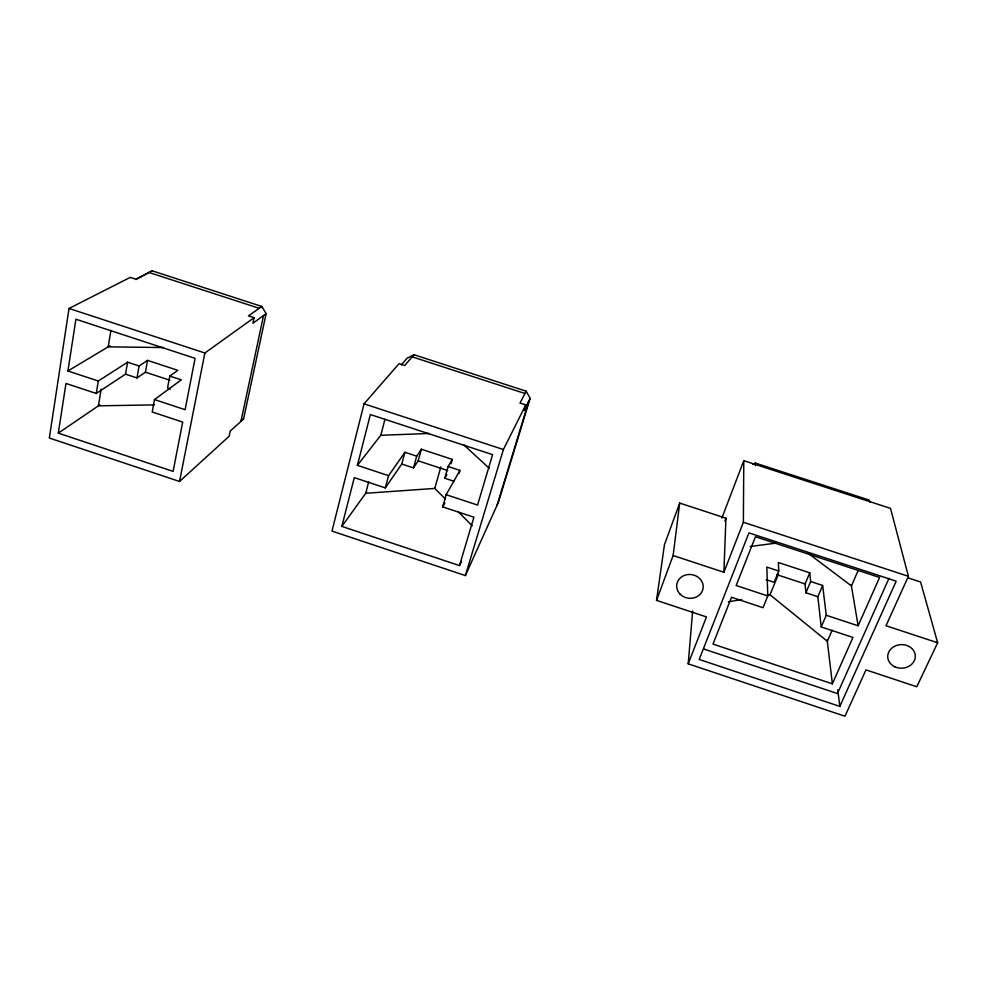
<?xml version="1.0" encoding="UTF-8"?>
<svg xmlns="http://www.w3.org/2000/svg" width="987" height="987" viewBox="0 0 987 987"><rect width="100%" height="100%" fill="white"/><g stroke="black" fill="none" stroke-linecap="round" stroke-linejoin="round"><path stroke-width="1.48" d="M723.878 572.263L725.951 518.224L679.698 503.074L673.134 555.521L723.878 572.263L743.371 522.259L743.779 460.682L890.508 508.367L908.41 576.309L886.005 625.733L937.65 642.771L916.787 686.755L865.981 669.889L844.971 716.217L688.198 663.832L692.64 611.039M688.198 663.832L706.47 616.937L656.528 600.367L664.448 544.725L679.698 503.074M69.016 308.462L49.35 438.031L179.548 481.459L229.132 436.266L230.218 431.097L243.567 419.031L266.12 313.656L261.814 306.451L152.084 270.783L135.799 279.185L130.235 277.372L69.016 308.462L204.877 353.001L254.091 317.703L248.465 315.865L261.814 306.451M169.776 376.084L181.312 379.872L154.49 399.587L152.208 411.998L182.694 422.091L173.107 471.391L58.307 433.133L65.981 383.45L96.245 393.468L125.522 374.159L127.594 362.192L139.093 365.98L147.556 360.378L177.82 370.335L169.776 376.084L167.543 388.014L170.418 388.964M127.594 362.192L98.305 381.019L67.918 370.976L75.9 319.233L195.081 358.355L185.1 409.704L154.49 399.587M96.245 393.468L98.305 381.019M101.18 389.1L98.404 405.83L154.54 404.88M110.914 330.509L108.2 346.844L163.558 347.547M125.522 374.159L136.971 377.935L139.093 365.98M136.971 377.935L145.434 372.198L147.556 360.378M179.548 481.459L204.877 353.001M254.091 317.703L252.919 323.255L266.12 313.656M240.964 421.4L263.541 315.532M413.948 354.715L404.732 365.523L399.032 363.672L364.043 403.843L331.977 531.092L465.383 575.581L498.484 502.05L530.13 398.341L526.17 391.185L413.948 354.715L406.989 358.293L401.376 364.808M461.46 561.455L459.486 565.588L341.847 526.392L354.284 477.622L385.3 487.886L401.771 464.038L404.941 452.28L416.711 456.154L421.363 449.221L452.354 459.411L451.108 463.754M404.941 452.28L388.557 475.66L357.405 465.358L370.359 414.54L492.587 454.649L477.548 505.06L446.161 494.684L442.669 506.874L473.92 517.213L459.486 565.588M368.731 481.693L365.708 493.278L434.786 488.429L445.47 499.089M384.967 419.216L380.797 435.279L429.308 433.478M385.3 487.886L388.557 475.66M401.771 464.038L413.491 467.9L416.711 456.154M413.491 467.9L418.18 460.83L421.363 449.221M434.786 488.429L440.868 466.863M453.946 481.237L444.792 478.226L448.135 466.493L452.354 459.411M459.091 473.316L459.942 470.38L448.135 466.493M465.383 575.581L503.395 449.517L525.775 404.941L520.013 403.066L526.17 391.185M525.775 404.941L524.109 410.407L530.13 398.341M497.177 504.875L528.958 400.697M656.528 600.367L673.134 555.521M721.842 518.126L743.779 460.682M724.853 521.087L725.951 518.224M778.768 571.029L766.837 567.093L767.787 595.963L763 607.696L731.503 597.271L712.984 644.079L832.374 683.831L852.953 637.442L821.221 626.955L817.841 596.728L822.64 585.464L810.66 581.516L809.759 572.818L778.324 562.479L778.768 571.029L774.153 582.33L766.233 579.714M767.035 595.272L770.008 594.766L778.509 573.99M817.841 596.728L805.91 592.792L805.084 583.959L809.759 572.818M805.91 592.792L810.66 581.516M821.221 626.955L826.267 615.271L822.64 585.464M832.164 630.187L827.328 641.291L770.008 594.766M858.135 570.523L851.436 585.908L807.748 552.954M826.267 615.271L858.122 625.795L879.577 577.444L755.45 536.743L736.154 585.513L767.787 595.963M889.003 578.296L837.457 693.577L703.521 648.928M839.838 706.408L896.196 581.17L748.936 532.881L699.191 659.464L839.838 706.408L837.766 689.802M442.669 506.874L444.853 502.963M446.161 494.684L459.942 470.38M444.792 478.226L446.914 474.611M341.847 526.392L366.683 491.945M357.405 465.358L381.044 434.959M58.307 433.133L99.872 404.83M67.918 370.976L109.816 345.869M152.084 270.783L143.571 275.595M241.038 420.351L243.567 419.031M135.898 279.555L142.498 276.15M752.748 464.186L755.277 463.063L869.041 500.027L870.189 502.358M728.369 601.811L741.755 599.541M750.231 546.49L775.572 543.183M412.147 356.825L524.961 393.505M148.901 272.437L259.199 308.302M743.371 522.259L908.41 576.309M907.769 577.777L920.575 581.972L937.65 642.771M364.043 403.843L503.395 449.517M776.621 574.594L805.084 583.959M418.18 460.83L447.642 470.54M145.434 372.198L169.85 380.229M463.841 444.927L489.355 468.369M458.313 511.883L472.218 525.738M851.275 584.995L858.122 625.795M827.155 639.786L832.374 683.831M755.277 463.063L755.326 465.765M680.154 594.199A13.312 11.918 8 0 0 702.608 590.312A13.312 11.918 8 0 0 687.051 574.668A13.312 11.918 8 0 0 680.154 594.199M895.024 666.891A13.793 11.795 -2.3 0 0 915.307 655.874A13.793 11.795 -2.3 0 0 894.247 646.46A13.793 11.795 -2.3 0 0 895.024 666.891"/></g></svg>
